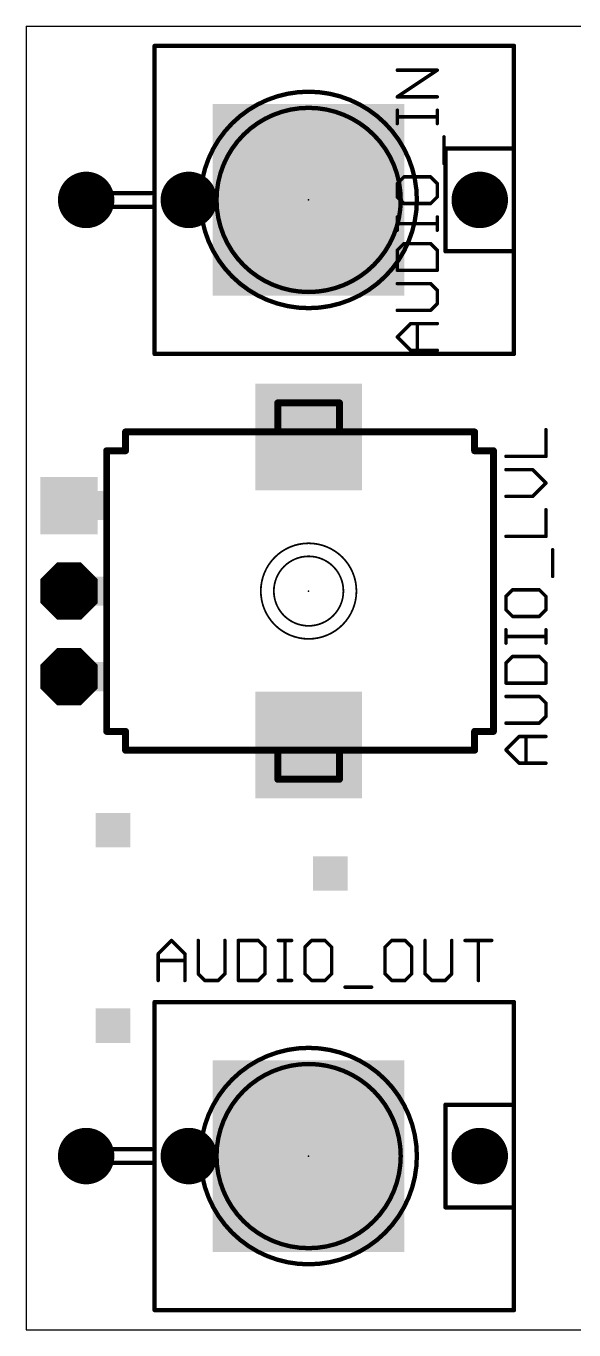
# Model space of a CAD drawing. Extents: x 0 to 103, y 0 to 38.
# Drawn here: x 0 to 16.01, y 0 to 38.1 of the extents above; entities that cross this region are included whole.
import ezdxf

# ---------------------------------------------------------------- set-up
doc = ezdxf.new("R2010")
doc.units = 0
for name, color, linetype in [('17', 110, 'CONTINUOUS'), ('18', 110, 'CONTINUOUS'), ('20', 53, 'CONTINUOUS'), ('21', 253, 'CONTINUOUS'), ('23', 53, 'CONTINUOUS'), ('25', 253, 'CONTINUOUS'), ('41', 12, 'CONTINUOUS'), ('51', 253, 'CONTINUOUS')]:
    doc.layers.add(name, color=color, linetype=linetype)

# ---------------------------------------------------------------- blocks, each defined once
blk = doc.blocks.new('RECT')
blk.add_solid([(-0.5, -0.5), (0.5, -0.5), (-0.5, 0.5), (0.5, 0.5)])
blk = doc.blocks.new('ROUNDP')
at = {"const_width": 0.5}
blk.add_lwpolyline([(0, -0.25, 1), (0, 0.25, 1), (0, -0.25)], format="xyb", dxfattribs=at)
blk = doc.blocks.new('SQUAREP')
blk.add_solid([(-0.5, -0.5), (0.5, -0.5), (-0.5, 0.5), (0.5, 0.5)])
blk = doc.blocks.new('OCTAGONP')
at = {"const_width": 0.5}
blk.add_lwpolyline([(-0.25, -0.1036), (-0.25, 0.1036), (-0.1036, 0.25), (0.1036, 0.25), (0.25, 0.1036), (0.25, -0.1036), (0.1036, -0.25), (-0.1036, -0.25), (-0.25, -0.1036), (-0.25, 0.1036)], dxfattribs=at)
blk = doc.blocks.new('SQUAREV')
blk.add_solid([(-0.5, -0.5), (0.5, -0.5), (-0.5, 0.5), (0.5, 0.5)])

msp = doc.modelspace()

# ---------------------------------------------------------------- linework, layer by layer
at = {"layer": '20'}
for p, q in [((0, 38.1), (99.06, 38.1)), ((0, 38.1), (0, 0)), ((0, 0), (99.06, 0))]:
    msp.add_line(p, q, dxfattribs=at)
at = {"layer": '21'}
for points, const_width in [([(3.755, 37.5518, 1), (3.755, 37.4883)], 0.0635), ([(3.7868, 37.52, 1), (3.7233, 37.52)], 0.0635), ([(14.2868, 37.52, 1), (14.2233, 37.52)], 0.0635), ([(14.255, 37.4883, 1), (14.255, 37.5518)], 0.0635), ([(10.8448, 36.837, 1), (10.8448, 36.7862)], 0.0508), ([(12.0283, 36.7904, 1), (12.0001, 36.8327)], 0.0508), ([(12.0142, 36.7862, 1), (12.0142, 36.837)], 0.0508), ([(8.255, 29.8577, 1), (8.255, 36.1823, 1), (8.255, 29.8577)], 0.127), ([(10.8448, 36.0574, 1), (10.8448, 36.0066)], 0.0508), ([(10.8307, 36.0531, 1), (10.8589, 36.0108)], 0.0508), ([(12.0142, 36.0066, 1), (12.0142, 36.0574)], 0.0508), ([(8.255, 30.3293, 1), (8.255, 35.7107, 1), (8.255, 30.3293)], 0.127), ([(10.8702, 35.6422, 1), (10.8194, 35.6422)], 0.0508), ([(10.8448, 35.4727, 1), (10.8448, 35.4219)], 0.0508), ([(12.0396, 35.6422, 1), (11.9888, 35.6422)], 0.0508), ([(12.0142, 35.4219, 1), (12.0142, 35.4727)], 0.0508), ([(10.8194, 35.2524, 1), (10.8702, 35.2524)], 0.0508), ([(11.9888, 35.2524, 1), (12.0396, 35.2524)], 0.0508), ([(12.2345, 34.8626, 1), (12.1837, 34.8626)], 0.0508), ([(12.255, 34.5518, 1), (12.255, 34.4883)], 0.0635), ([(12.2868, 34.52, 1), (12.2233, 34.52)], 0.0635), ([(14.2868, 34.52, 1), (14.2233, 34.52)], 0.0635), ([(14.2233, 34.52, 1), (14.2868, 34.52)], 0.0635), ([(14.255, 34.4883, 1), (14.255, 34.5518)], 0.0635), ([(12.1837, 34.083, 1), (12.2345, 34.083)], 0.0508), ([(10.8702, 33.4983, 1), (10.8194, 33.4983)], 0.0508), ([(10.8268, 33.5162, 1), (10.8628, 33.4803)], 0.0508), ([(11.0397, 33.7186, 1), (11.0397, 33.6678)], 0.0508), ([(11.0577, 33.6752, 1), (11.0217, 33.7111)], 0.0508), ([(11.8373, 33.7111, 1), (11.8013, 33.6752)], 0.0508), ([(11.8193, 33.6678, 1), (11.8193, 33.7186)], 0.0508), ([(12.0396, 33.4983, 1), (11.9888, 33.4983)], 0.0508), ([(11.9962, 33.4803, 1), (12.0322, 33.5162)], 0.0508), ([(1.555, 33.2518, 1), (1.555, 33.1882)], 0.0635), ([(1.5868, 33.22, 1), (1.5233, 33.22)], 0.0635), ([(3.655, 33.1882, 1), (3.655, 33.2518)], 0.0635), ([(10.8628, 33.1264, 1), (10.8268, 33.0905)], 0.0508), ([(12.0322, 33.0905, 1), (11.9962, 33.1264)], 0.0508), ([(1.555, 32.8518, 1), (1.555, 32.7882)], 0.0635), ([(1.5233, 32.82, 1), (1.5868, 32.82)], 0.0635), ([(3.7868, 32.82, 1), (3.7233, 32.82)], 0.0635), ([(3.7233, 32.82, 1), (3.7868, 32.82)], 0.0635), ([(3.755, 32.7882, 1), (3.755, 32.8518)], 0.0635), ([(10.8194, 33.1085, 1), (10.8702, 33.1085)], 0.0508), ([(11.0397, 32.939, 1), (11.0397, 32.8882)], 0.0508), ([(11.0217, 32.8956, 1), (11.0577, 32.9315)], 0.0508), ([(11.8013, 32.9315, 1), (11.8373, 32.8956)], 0.0508), ([(11.8193, 32.8882, 1), (11.8193, 32.939)], 0.0508), ([(11.9888, 33.1085, 1), (12.0396, 33.1085)], 0.0508), ([(10.8702, 32.5238, 1), (10.8194, 32.5238)], 0.0508), ([(12.0396, 32.5238, 1), (11.9888, 32.5238)], 0.0508), ([(10.8448, 32.3543, 1), (10.8448, 32.3035)], 0.0508), ([(10.8194, 32.134, 1), (10.8702, 32.134)], 0.0508), ([(11.9888, 32.134, 1), (12.0396, 32.134)], 0.0508), ([(12.0142, 32.3035, 1), (12.0142, 32.3543)], 0.0508), ([(11.0397, 31.7696, 1), (11.0397, 31.7188)], 0.0508), ([(11.0577, 31.7262, 1), (11.0217, 31.7622)], 0.0508), ([(11.8373, 31.7622, 1), (11.8013, 31.7262)], 0.0508), ([(11.8193, 31.7188, 1), (11.8193, 31.7696)], 0.0508), ([(10.8268, 31.5673, 1), (10.8628, 31.5313)], 0.0508), ([(10.8702, 31.5493, 1), (10.8194, 31.5493)], 0.0508), ([(12.0396, 31.5493, 1), (11.9888, 31.5493)], 0.0508), ([(11.9962, 31.5313, 1), (12.0322, 31.5673)], 0.0508), ([(12.255, 31.5518, 1), (12.255, 31.4883)], 0.0635), ([(12.2233, 31.52, 1), (12.2868, 31.52)], 0.0635), ([(14.2868, 31.52, 1), (14.2233, 31.52)], 0.0635), ([(14.2233, 31.52, 1), (14.2868, 31.52)], 0.0635), ([(14.255, 31.4883, 1), (14.255, 31.5518)], 0.0635), ([(10.8448, 30.99, 1), (10.8448, 30.9392)], 0.0508), ([(10.8194, 30.9646, 1), (10.8702, 30.9646)], 0.0508), ([(11.9888, 30.9646, 1), (12.0396, 30.9646)], 0.0508), ([(12.0142, 30.9392, 1), (12.0142, 30.99)], 0.0508), ([(10.8448, 30.6002, 1), (10.8448, 30.5494)], 0.0508), ([(11.8373, 30.5928, 1), (11.8013, 30.5568)], 0.0508), ([(11.8193, 30.5494, 1), (11.8193, 30.6002)], 0.0508), ([(12.0396, 30.3799, 1), (11.9888, 30.3799)], 0.0508), ([(11.9962, 30.3619, 1), (12.0322, 30.3979)], 0.0508), ([(10.8448, 29.8206, 1), (10.8448, 29.7698)], 0.0508), ([(11.8013, 29.8132, 1), (11.8373, 29.7772)], 0.0508), ([(11.8193, 29.7698, 1), (11.8193, 29.8206)], 0.0508), ([(11.9888, 29.9901, 1), (12.0396, 29.9901)], 0.0508), ([(12.0322, 29.9721, 1), (11.9962, 30.0081)], 0.0508), ([(11.2346, 29.4308, 1), (11.2346, 29.38)], 0.0508), ([(11.2526, 29.3874, 1), (11.2166, 29.4234)], 0.0508), ([(11.4549, 29.4054, 1), (11.4041, 29.4054)], 0.0508), ([(12.0142, 29.38, 1), (12.0142, 29.4308)], 0.0508), ([(10.8628, 29.0336, 1), (10.8268, 28.9976)], 0.0508), ([(10.8268, 29.0336, 1), (10.8628, 28.9976)], 0.0508), ([(3.755, 28.5518, 1), (3.755, 28.4883)], 0.0635), ([(11.2346, 28.6512, 1), (11.2346, 28.6004)], 0.0508), ([(11.2166, 28.6078, 1), (11.2526, 28.6438)], 0.0508), ([(11.4041, 28.6258, 1), (11.4549, 28.6258)], 0.0508), ([(12.0142, 28.6004, 1), (12.0142, 28.6512)], 0.0508), ([(14.255, 28.4883, 1), (14.255, 28.5518)], 0.0635), ([(3.7233, 28.52, 1), (3.7868, 28.52)], 0.0635), ([(14.2233, 28.52, 1), (14.2868, 28.52)], 0.0635), ([(2.9558, 26.24, 1), (2.8542, 26.24)], 0.1016), ([(2.905, 26.2908, 1), (2.905, 26.1892)], 0.1016), ([(6.105, 26.1892, 1), (6.105, 26.2908)], 0.1016), ([(10.905, 26.2908, 1), (10.905, 26.1892)], 0.1016), ([(13.1558, 26.24, 1), (13.0542, 26.24)], 0.1016), ([(13.105, 26.1892, 1), (13.105, 26.2908)], 0.1016), ([(2.4058, 25.69, 1), (2.3042, 25.69)], 0.1016), ([(2.355, 25.7408, 1), (2.355, 25.6392)], 0.1016), ([(2.8542, 25.69, 1), (2.9558, 25.69)], 0.1016), ([(2.905, 25.6392, 1), (2.905, 25.7408)], 0.1016), ([(13.105, 25.7408, 1), (13.105, 25.6392)], 0.1016), ([(13.0542, 25.69, 1), (13.1558, 25.69)], 0.1016), ([(13.7058, 25.69, 1), (13.6042, 25.69)], 0.1016), ([(13.655, 25.6392, 1), (13.655, 25.7408)], 0.1016), ([(8.255, 20.193, 1), (8.255, 22.987, 1), (8.255, 20.193)], 0.0508), ([(8.255, 20.574, 1), (8.255, 22.606, 1), (8.255, 20.574)], 0.0508), ([(2.355, 17.5408, 1), (2.355, 17.4392)], 0.1016), ([(2.3042, 17.49, 1), (2.4058, 17.49)], 0.1016), ([(2.9558, 17.49, 1), (2.8542, 17.49)], 0.1016), ([(2.905, 17.4392, 1), (2.905, 17.5408)], 0.1016), ([(13.105, 17.5408, 1), (13.105, 17.4392)], 0.1016), ([(13.1558, 17.49, 1), (13.0542, 17.49)], 0.1016), ([(13.6042, 17.49, 1), (13.7058, 17.49)], 0.1016), ([(13.655, 17.4392, 1), (13.655, 17.5408)], 0.1016), ([(2.905, 16.9908, 1), (2.905, 16.8892)], 0.1016), ([(2.8542, 16.94, 1), (2.9558, 16.94)], 0.1016), ([(6.105, 16.8892, 1), (6.105, 16.9908)], 0.1016), ([(10.905, 16.9908, 1), (10.905, 16.8892)], 0.1016), ([(13.0542, 16.94, 1), (13.1558, 16.94)], 0.1016), ([(13.105, 16.8892, 1), (13.105, 16.9908)], 0.1016), ([(4.2686, 11.3982, 1), (4.2326, 11.3622)], 0.0508), ([(4.2686, 11.3622, 1), (4.2326, 11.3982)], 0.0508), ([(5.0556, 11.3802, 1), (5.0048, 11.3802)], 0.0508), ([(5.8352, 11.3802, 1), (5.7844, 11.3802)], 0.0508), ([(6.225, 11.3802, 1), (6.1742, 11.3802)], 0.0508), ([(6.1996, 11.4056, 1), (6.1996, 11.3548)], 0.0508), ([(6.8023, 11.3982, 1), (6.7663, 11.3622)], 0.0508), ([(6.7843, 11.3548, 1), (6.7843, 11.4056)], 0.0508), ([(7.369, 11.4056, 1), (7.369, 11.3548)], 0.0508), ([(7.5893, 11.3802, 1), (7.5385, 11.3802)], 0.0508), ([(7.7588, 11.3548, 1), (7.7588, 11.4056)], 0.0508), ([(8.3435, 11.4056, 1), (8.3435, 11.3548)], 0.0508), ([(8.3614, 11.3622, 1), (8.3255, 11.3982)], 0.0508), ([(8.7512, 11.3982, 1), (8.7153, 11.3622)], 0.0508), ([(8.7333, 11.3548, 1), (8.7333, 11.4056)], 0.0508), ([(10.6823, 11.4056, 1), (10.6823, 11.3548)], 0.0508), ([(10.7002, 11.3622, 1), (10.6643, 11.3982)], 0.0508), ([(11.09, 11.3982, 1), (11.0541, 11.3622)], 0.0508), ([(11.0721, 11.3548, 1), (11.0721, 11.4056)], 0.0508), ([(11.6822, 11.3802, 1), (11.6314, 11.3802)], 0.0508), ([(12.4618, 11.3802, 1), (12.411, 11.3802)], 0.0508), ([(12.8262, 11.4056, 1), (12.8262, 11.3548)], 0.0508), ([(13.2414, 11.3802, 1), (13.1906, 11.3802)], 0.0508), ([(13.6058, 11.3548, 1), (13.6058, 11.4056)], 0.0508), ([(7.0046, 11.1853, 1), (6.9538, 11.1853)], 0.0508), ([(6.9612, 11.1673, 1), (6.9972, 11.2033)], 0.0508), ([(8.1306, 11.2033, 1), (8.1665, 11.1673)], 0.0508), ([(8.174, 11.1853, 1), (8.1232, 11.1853)], 0.0508), ([(8.9536, 11.1853, 1), (8.9028, 11.1853)], 0.0508), ([(8.9102, 11.1673, 1), (8.9461, 11.2033)], 0.0508), ([(10.4694, 11.2033, 1), (10.5053, 11.1673)], 0.0508), ([(10.5128, 11.1853, 1), (10.462, 11.1853)], 0.0508), ([(11.2924, 11.1853, 1), (11.2416, 11.1853)], 0.0508), ([(11.249, 11.1673, 1), (11.2849, 11.2033)], 0.0508), ([(3.8428, 11.0084, 1), (3.8788, 10.9724)], 0.0508), ([(3.8862, 10.9904, 1), (3.8354, 10.9904)], 0.0508), ([(3.8608, 10.8209, 1), (3.8608, 10.7701)], 0.0508), ([(4.6658, 10.9904, 1), (4.615, 10.9904)], 0.0508), ([(4.6224, 10.9724, 1), (4.6584, 11.0084)], 0.0508), ([(4.6404, 10.7701, 1), (4.6404, 10.8209)], 0.0508), ([(5.0482, 10.4237, 1), (5.0122, 10.3877)], 0.0508), ([(5.0048, 10.4057, 1), (5.0556, 10.4057)], 0.0508), ([(5.7844, 10.4057, 1), (5.8352, 10.4057)], 0.0508), ([(5.8278, 10.3877, 1), (5.7918, 10.4237)], 0.0508), ([(6.9538, 10.4057, 1), (7.0046, 10.4057)], 0.0508), ([(6.9972, 10.3877, 1), (6.9612, 10.4237)], 0.0508), ([(8.1665, 10.4237, 1), (8.1306, 10.3877)], 0.0508), ([(8.1232, 10.4057, 1), (8.174, 10.4057)], 0.0508), ([(8.9028, 10.4057, 1), (8.9536, 10.4057)], 0.0508), ([(8.9461, 10.3877, 1), (8.9102, 10.4237)], 0.0508), ([(10.5053, 10.4237, 1), (10.4694, 10.3877)], 0.0508), ([(10.462, 10.4057, 1), (10.5128, 10.4057)], 0.0508), ([(11.2416, 10.4057, 1), (11.2924, 10.4057)], 0.0508), ([(11.2849, 10.3877, 1), (11.249, 10.4237)], 0.0508), ([(11.6747, 10.4237, 1), (11.6388, 10.3877)], 0.0508), ([(11.6314, 10.4057, 1), (11.6822, 10.4057)], 0.0508), ([(12.411, 10.4057, 1), (12.4618, 10.4057)], 0.0508), ([(12.4543, 10.3877, 1), (12.4184, 10.4237)], 0.0508), ([(3.8354, 10.2108, 1), (3.8862, 10.2108)], 0.0508), ([(4.615, 10.2108, 1), (4.6658, 10.2108)], 0.0508), ([(5.2251, 10.2362, 1), (5.2251, 10.1854)], 0.0508), ([(5.2071, 10.1928, 1), (5.2431, 10.2288)], 0.0508), ([(5.5969, 10.2288, 1), (5.6329, 10.1928)], 0.0508), ([(5.6149, 10.1854, 1), (5.6149, 10.2362)], 0.0508), ([(6.1996, 10.2362, 1), (6.1996, 10.1854)], 0.0508), ([(6.1742, 10.2108, 1), (6.225, 10.2108)], 0.0508), ([(6.7663, 10.2288, 1), (6.8023, 10.1928)], 0.0508), ([(6.7843, 10.1854, 1), (6.7843, 10.2362)], 0.0508), ([(7.369, 10.2362, 1), (7.369, 10.1854)], 0.0508), ([(7.5385, 10.2108, 1), (7.5893, 10.2108)], 0.0508), ([(7.7588, 10.1854, 1), (7.7588, 10.2362)], 0.0508), ([(8.3435, 10.2362, 1), (8.3435, 10.1854)], 0.0508), ([(8.3255, 10.1928, 1), (8.3614, 10.2288)], 0.0508), ([(8.7153, 10.2288, 1), (8.7512, 10.1928)], 0.0508), ([(8.7333, 10.1854, 1), (8.7333, 10.2362)], 0.0508), ([(9.318, 10.0413, 1), (9.318, 9.9905)], 0.0508), ([(10.0976, 9.9905, 1), (10.0976, 10.0413)], 0.0508), ([(10.6823, 10.2362, 1), (10.6823, 10.1854)], 0.0508), ([(10.6643, 10.1928, 1), (10.7002, 10.2288)], 0.0508), ([(11.0541, 10.2288, 1), (11.09, 10.1928)], 0.0508), ([(11.0721, 10.1854, 1), (11.0721, 10.2362)], 0.0508), ([(11.8517, 10.2362, 1), (11.8517, 10.1854)], 0.0508), ([(11.8337, 10.1928, 1), (11.8696, 10.2288)], 0.0508), ([(12.2235, 10.2288, 1), (12.2594, 10.1928)], 0.0508), ([(12.2415, 10.1854, 1), (12.2415, 10.2362)], 0.0508), ([(13.1906, 10.2108, 1), (13.2414, 10.2108)], 0.0508), ([(3.755, 9.6118, 1), (3.755, 9.5482)], 0.0635), ([(3.7868, 9.58, 1), (3.7233, 9.58)], 0.0635), ([(14.2868, 9.58, 1), (14.2233, 9.58)], 0.0635), ([(14.255, 9.5482, 1), (14.255, 9.6118)], 0.0635), ([(8.255, 1.9177, 1), (8.255, 8.2423, 1), (8.255, 1.9177)], 0.127), ([(8.255, 2.3893, 1), (8.255, 7.7707, 1), (8.255, 2.3893)], 0.127), ([(12.2868, 6.58, 1), (12.2233, 6.58)], 0.0635), ([(12.255, 6.6117, 1), (12.255, 6.5483)], 0.0635), ([(14.2868, 6.58, 1), (14.2233, 6.58)], 0.0635), ([(14.2233, 6.58, 1), (14.2868, 6.58)], 0.0635), ([(14.255, 6.5483, 1), (14.255, 6.6117)], 0.0635), ([(1.5868, 5.28, 1), (1.5233, 5.28)], 0.0635), ([(1.555, 5.3117, 1), (1.555, 5.2483)], 0.0635), ([(3.655, 5.2483, 1), (3.655, 5.3117)], 0.0635), ([(1.555, 4.9117, 1), (1.555, 4.8483)], 0.0635), ([(1.5233, 4.88, 1), (1.5868, 4.88)], 0.0635), ([(3.7868, 4.88, 1), (3.7233, 4.88)], 0.0635), ([(3.7233, 4.88, 1), (3.7868, 4.88)], 0.0635), ([(3.755, 4.8483, 1), (3.755, 4.9117)], 0.0635), ([(12.255, 3.6118, 1), (12.255, 3.5482)], 0.0635), ([(12.2233, 3.58, 1), (12.2868, 3.58)], 0.0635), ([(14.2868, 3.58, 1), (14.2233, 3.58)], 0.0635), ([(14.2233, 3.58, 1), (14.2868, 3.58)], 0.0635), ([(14.255, 3.5482, 1), (14.255, 3.6118)], 0.0635), ([(3.755, 0.6118, 1), (3.755, 0.5483)], 0.0635), ([(3.7233, 0.58, 1), (3.7868, 0.58)], 0.0635), ([(14.2233, 0.58, 1), (14.2868, 0.58)], 0.0635), ([(14.255, 0.5483, 1), (14.255, 0.6118)], 0.0635)]:
    msp.add_lwpolyline(points, format="xyb", dxfattribs=dict(at, const_width=const_width))
for points, const_width in [([(14.255, 37.52), (3.755, 37.52)], 0.127), ([(3.755, 37.52), (3.755, 32.82)], 0.127), ([(14.255, 37.52), (14.255, 34.52)], 0.127), ([(10.8448, 36.032), (12.0142, 36.8116)], 0.1016), ([(12.0142, 36.8116), (10.8448, 36.8116)], 0.1016), ([(12.0142, 36.032), (10.8448, 36.032)], 0.1016), ([(10.8448, 35.2524), (10.8448, 35.6422)], 0.1016), ([(12.0142, 35.4473), (10.8448, 35.4473)], 0.1016), ([(12.0142, 35.2524), (12.0142, 35.6422)], 0.1016), ([(12.2091, 34.083), (12.2091, 34.8626)], 0.1016), ([(14.255, 34.52), (12.255, 34.52)], 0.127), ([(12.255, 34.52), (12.255, 31.52)], 0.127), ([(14.255, 34.52), (14.255, 31.52)], 0.127), ([(11.0397, 33.6932), (10.8448, 33.4983)], 0.1016), ([(10.8448, 33.4983), (10.8448, 33.1085)], 0.1016), ([(11.8193, 33.6932), (11.0397, 33.6932)], 0.1016), ([(12.0142, 33.4983), (11.8193, 33.6932)], 0.1016), ([(12.0142, 33.1085), (12.0142, 33.4983)], 0.1016), ([(3.655, 33.22), (1.555, 33.22)], 0.127), ([(1.555, 33.22), (1.555, 32.82)], 0.127), ([(10.8448, 33.1085), (11.0397, 32.9136)], 0.1016), ([(11.8193, 32.9136), (12.0142, 33.1085)], 0.1016), ([(1.555, 32.82), (3.755, 32.82)], 0.127), ([(3.755, 32.82), (3.755, 28.52)], 0.127), ([(11.0397, 32.9136), (11.8193, 32.9136)], 0.1016), ([(10.8448, 32.134), (10.8448, 32.5238)], 0.1016), ([(12.0142, 32.134), (12.0142, 32.5238)], 0.1016), ([(12.0142, 32.3289), (10.8448, 32.3289)], 0.1016), ([(11.0397, 31.7442), (10.8448, 31.5493)], 0.1016), ([(11.8193, 31.7442), (11.0397, 31.7442)], 0.1016), ([(12.0142, 31.5493), (11.8193, 31.7442)], 0.1016), ([(10.8448, 31.5493), (10.8448, 30.9646)], 0.1016), ([(12.0142, 30.9646), (12.0142, 31.5493)], 0.1016), ([(12.255, 31.52), (14.255, 31.52)], 0.127), ([(14.255, 31.52), (14.255, 28.52)], 0.127), ([(10.8448, 30.9646), (12.0142, 30.9646)], 0.1016), ([(11.8193, 30.5748), (10.8448, 30.5748)], 0.1016), ([(12.0142, 30.3799), (11.8193, 30.5748)], 0.1016), ([(12.0142, 29.9901), (12.0142, 30.3799)], 0.1016), ([(10.8448, 29.7952), (11.8193, 29.7952)], 0.1016), ([(11.8193, 29.7952), (12.0142, 29.9901)], 0.1016), ([(10.8448, 29.0156), (11.2346, 29.4054)], 0.1016), ([(11.2346, 29.4054), (12.0142, 29.4054)], 0.1016), ([(11.4295, 28.6258), (11.4295, 29.4054)], 0.1016), ([(11.2346, 28.6258), (10.8448, 29.0156)], 0.1016), ([(3.755, 28.52), (14.255, 28.52)], 0.127), ([(12.0142, 28.6258), (11.2346, 28.6258)], 0.1016), ([(2.905, 26.24), (2.905, 25.69)], 0.2032), ([(2.905, 26.24), (6.105, 26.24)], 0.2032), ([(10.905, 26.24), (13.105, 26.24)], 0.2032), ([(13.105, 25.69), (13.105, 26.24)], 0.2032), ([(2.355, 17.49), (2.355, 25.69)], 0.2032), ([(2.905, 25.69), (2.355, 25.69)], 0.2032), ([(13.655, 25.69), (13.105, 25.69)], 0.2032), ([(13.655, 25.69), (13.655, 17.49)], 0.2032), ([(2.355, 17.49), (2.905, 17.49)], 0.2032), ([(2.905, 17.49), (2.905, 16.94)], 0.2032), ([(13.105, 17.49), (13.655, 17.49)], 0.2032), ([(13.105, 16.94), (13.105, 17.49)], 0.2032), ([(6.105, 16.94), (2.905, 16.94)], 0.2032), ([(13.105, 16.94), (10.905, 16.94)], 0.2032), ([(3.8608, 10.9904), (4.2506, 11.3802)], 0.1016), ([(4.2506, 11.3802), (4.6404, 10.9904)], 0.1016), ([(5.0302, 11.3802), (5.0302, 10.4057)], 0.1016), ([(5.8098, 10.4057), (5.8098, 11.3802)], 0.1016), ([(6.1996, 11.3802), (6.1996, 10.2108)], 0.1016), ([(6.7843, 11.3802), (6.1996, 11.3802)], 0.1016), ([(6.9792, 11.1853), (6.7843, 11.3802)], 0.1016), ([(7.369, 11.3802), (7.7588, 11.3802)], 0.1016), ([(7.5639, 10.2108), (7.5639, 11.3802)], 0.1016), ([(8.3435, 11.3802), (8.1486, 11.1853)], 0.1016), ([(8.7333, 11.3802), (8.3435, 11.3802)], 0.1016), ([(8.9282, 11.1853), (8.7333, 11.3802)], 0.1016), ([(10.6823, 11.3802), (10.4874, 11.1853)], 0.1016), ([(11.0721, 11.3802), (10.6823, 11.3802)], 0.1016), ([(11.267, 11.1853), (11.0721, 11.3802)], 0.1016), ([(11.6568, 11.3802), (11.6568, 10.4057)], 0.1016), ([(12.4364, 10.4057), (12.4364, 11.3802)], 0.1016), ([(12.8262, 11.3802), (13.6058, 11.3802)], 0.1016), ([(13.216, 10.2108), (13.216, 11.3802)], 0.1016), ([(6.9792, 10.4057), (6.9792, 11.1853)], 0.1016), ([(8.1486, 11.1853), (8.1486, 10.4057)], 0.1016), ([(8.9282, 10.4057), (8.9282, 11.1853)], 0.1016), ([(10.4874, 11.1853), (10.4874, 10.4057)], 0.1016), ([(11.267, 10.4057), (11.267, 11.1853)], 0.1016), ([(3.8608, 10.2108), (3.8608, 10.9904)], 0.1016), ([(3.8608, 10.7955), (4.6404, 10.7955)], 0.1016), ([(4.6404, 10.9904), (4.6404, 10.2108)], 0.1016), ([(5.0302, 10.4057), (5.2251, 10.2108)], 0.1016), ([(5.6149, 10.2108), (5.8098, 10.4057)], 0.1016), ([(6.7843, 10.2108), (6.9792, 10.4057)], 0.1016), ([(8.1486, 10.4057), (8.3435, 10.2108)], 0.1016), ([(8.7333, 10.2108), (8.9282, 10.4057)], 0.1016), ([(10.4874, 10.4057), (10.6823, 10.2108)], 0.1016), ([(11.0721, 10.2108), (11.267, 10.4057)], 0.1016), ([(11.6568, 10.4057), (11.8517, 10.2108)], 0.1016), ([(12.2415, 10.2108), (12.4364, 10.4057)], 0.1016), ([(5.2251, 10.2108), (5.6149, 10.2108)], 0.1016), ([(6.1996, 10.2108), (6.7843, 10.2108)], 0.1016), ([(7.369, 10.2108), (7.7588, 10.2108)], 0.1016), ([(8.3435, 10.2108), (8.7333, 10.2108)], 0.1016), ([(9.318, 10.0159), (10.0976, 10.0159)], 0.1016), ([(10.6823, 10.2108), (11.0721, 10.2108)], 0.1016), ([(11.8517, 10.2108), (12.2415, 10.2108)], 0.1016), ([(14.255, 9.58), (3.755, 9.58)], 0.127), ([(3.755, 9.58), (3.755, 4.88)], 0.127), ([(14.255, 9.58), (14.255, 6.58)], 0.127), ([(14.255, 6.58), (12.255, 6.58)], 0.127), ([(12.255, 6.58), (12.255, 3.58)], 0.127), ([(14.255, 6.58), (14.255, 3.58)], 0.127), ([(3.655, 5.28), (1.555, 5.28)], 0.127), ([(1.555, 5.28), (1.555, 4.88)], 0.127), ([(1.555, 4.88), (3.755, 4.88)], 0.127), ([(3.755, 4.88), (3.755, 0.58)], 0.127), ([(12.255, 3.58), (14.255, 3.58)], 0.127), ([(14.255, 3.58), (14.255, 0.58)], 0.127), ([(3.755, 0.58), (14.255, 0.58)], 0.127)]:
    msp.add_lwpolyline(points, dxfattribs=dict(at, const_width=const_width))
at = {"layer": '23'}
for p in [(8.255, 33.02), (8.255, 21.59), (8.255, 5.08)]:
    msp.add_point(p, dxfattribs=at)
at = {"layer": '25', "const_width": 0.1016}
for points in [[(15.1892, 25.5262), (15.1892, 26.3058)], [(14.0198, 25.5262), (15.1892, 25.5262)], [(14.7994, 25.1364), (14.0198, 25.1364)], [(15.1892, 24.7466), (14.7994, 25.1364)], [(14.7994, 24.3568), (15.1892, 24.7466)], [(14.0198, 24.3568), (14.7994, 24.3568)], [(15.1892, 23.1874), (15.1892, 23.967)], [(14.0198, 23.1874), (15.1892, 23.1874)], [(15.3841, 22.018), (15.3841, 22.7976)], [(14.2147, 21.6282), (14.0198, 21.4333)], [(14.0198, 21.4333), (14.0198, 21.0435)], [(14.9943, 21.6282), (14.2147, 21.6282)], [(15.1892, 21.4333), (14.9943, 21.6282)], [(15.1892, 21.0435), (15.1892, 21.4333)], [(14.0198, 21.0435), (14.2147, 20.8486)], [(14.9943, 20.8486), (15.1892, 21.0435)], [(14.2147, 20.8486), (14.9943, 20.8486)], [(14.0198, 20.069), (14.0198, 20.4588)], [(15.1892, 20.2639), (14.0198, 20.2639)], [(15.1892, 20.069), (15.1892, 20.4588)], [(14.2147, 19.6792), (14.0198, 19.4843)], [(14.0198, 19.4843), (14.0198, 18.8996)], [(14.9943, 19.6792), (14.2147, 19.6792)], [(15.1892, 19.4843), (14.9943, 19.6792)], [(15.1892, 18.8996), (15.1892, 19.4843)], [(14.0198, 18.8996), (15.1892, 18.8996)], [(14.9943, 18.5098), (14.0198, 18.5098)], [(15.1892, 18.3149), (14.9943, 18.5098)], [(15.1892, 17.9251), (15.1892, 18.3149)], [(14.9943, 17.7302), (15.1892, 17.9251)], [(14.0198, 17.7302), (14.9943, 17.7302)], [(14.0198, 16.9506), (14.4096, 17.3404)], [(14.4096, 17.3404), (15.1892, 17.3404)], [(14.6045, 16.5608), (14.6045, 17.3404)], [(14.4096, 16.5608), (14.0198, 16.9506)], [(15.1892, 16.5608), (14.4096, 16.5608)]]:
    msp.add_lwpolyline(points, dxfattribs=at)
at = {"layer": '25', "const_width": 0.0508}
for points in [[(15.2146, 26.3058, 1), (15.1638, 26.3058)], [(14.0198, 25.5516, 1), (14.0198, 25.5008)], [(15.1638, 25.5262, 1), (15.2146, 25.5262)], [(15.1892, 25.5008, 1), (15.1892, 25.5516)], [(14.0198, 25.1618, 1), (14.0198, 25.111)], [(14.8174, 25.1543, 1), (14.7814, 25.1184)], [(14.7994, 25.111, 1), (14.7994, 25.1618)], [(15.2072, 24.7286, 1), (15.1712, 24.7645)], [(15.1712, 24.7286, 1), (15.2072, 24.7645)], [(14.0198, 24.3822, 1), (14.0198, 24.3314)], [(14.7814, 24.3747, 1), (14.8174, 24.3388)], [(14.7994, 24.3314, 1), (14.7994, 24.3822)], [(15.2146, 23.967, 1), (15.1638, 23.967)], [(14.0198, 23.2128, 1), (14.0198, 23.162)], [(15.1638, 23.1874, 1), (15.2146, 23.1874)], [(15.1892, 23.162, 1), (15.1892, 23.2128)], [(15.4095, 22.7976, 1), (15.3587, 22.7976)], [(15.3587, 22.018, 1), (15.4095, 22.018)], [(14.0452, 21.4333, 1), (13.9944, 21.4333)], [(14.0018, 21.4512, 1), (14.0378, 21.4153)], [(14.2147, 21.6536, 1), (14.2147, 21.6028)], [(14.2327, 21.6102, 1), (14.1967, 21.6461)], [(15.0123, 21.6461, 1), (14.9763, 21.6102)], [(14.9943, 21.6028, 1), (14.9943, 21.6536)], [(15.2146, 21.4333, 1), (15.1638, 21.4333)], [(15.1712, 21.4153, 1), (15.2072, 21.4512)], [(14.0378, 21.0614, 1), (14.0018, 21.0255)], [(13.9944, 21.0435, 1), (14.0452, 21.0435)], [(15.1638, 21.0435, 1), (15.2146, 21.0435)], [(15.2072, 21.0255, 1), (15.1712, 21.0614)], [(14.2147, 20.874, 1), (14.2147, 20.8232)], [(14.1967, 20.8306, 1), (14.2327, 20.8665)], [(14.9763, 20.8665, 1), (15.0123, 20.8306)], [(14.9943, 20.8232, 1), (14.9943, 20.874)], [(14.0452, 20.4588, 1), (13.9944, 20.4588)], [(14.0198, 20.2893, 1), (14.0198, 20.2385)], [(15.2146, 20.4588, 1), (15.1638, 20.4588)], [(15.1892, 20.2385, 1), (15.1892, 20.2893)], [(13.9944, 20.069, 1), (14.0452, 20.069)], [(15.1638, 20.069, 1), (15.2146, 20.069)], [(14.0018, 19.5023, 1), (14.0378, 19.4663)], [(14.0452, 19.4843, 1), (13.9944, 19.4843)], [(14.2147, 19.7046, 1), (14.2147, 19.6538)], [(14.2327, 19.6612, 1), (14.1967, 19.6972)], [(15.0123, 19.6972, 1), (14.9763, 19.6612)], [(14.9943, 19.6538, 1), (14.9943, 19.7046)], [(15.2146, 19.4843, 1), (15.1638, 19.4843)], [(15.1712, 19.4663, 1), (15.2072, 19.5023)], [(14.0198, 18.925, 1), (14.0198, 18.8742)], [(13.9944, 18.8996, 1), (14.0452, 18.8996)], [(15.1638, 18.8996, 1), (15.2146, 18.8996)], [(15.1892, 18.8742, 1), (15.1892, 18.925)], [(14.0198, 18.5352, 1), (14.0198, 18.4844)], [(15.0123, 18.5278, 1), (14.9763, 18.4918)], [(14.9943, 18.4844, 1), (14.9943, 18.5352)], [(15.2146, 18.3149, 1), (15.1638, 18.3149)], [(15.1712, 18.2969, 1), (15.2072, 18.3329)], [(15.1638, 17.9251, 1), (15.2146, 17.9251)], [(15.2072, 17.9071, 1), (15.1712, 17.9431)], [(14.0198, 17.7556, 1), (14.0198, 17.7048)], [(14.9763, 17.7482, 1), (15.0123, 17.7122)], [(14.9943, 17.7048, 1), (14.9943, 17.7556)], [(14.4096, 17.3658, 1), (14.4096, 17.315)], [(14.4276, 17.3224, 1), (14.3916, 17.3584)], [(14.6299, 17.3404, 1), (14.5791, 17.3404)], [(15.1892, 17.315, 1), (15.1892, 17.3658)], [(14.0378, 16.9686, 1), (14.0018, 16.9326)], [(14.0018, 16.9686, 1), (14.0378, 16.9326)], [(14.4096, 16.5862, 1), (14.4096, 16.5354)], [(14.3916, 16.5428, 1), (14.4276, 16.5788)], [(14.5791, 16.5608, 1), (14.6299, 16.5608)], [(15.1892, 16.5354, 1), (15.1892, 16.5862)]]:
    msp.add_lwpolyline(points, format="xyb", dxfattribs=at)
at = {"layer": '51', "const_width": 0.2032}
for points in [[(9.155, 27.09), (7.355, 27.09)], [(7.355, 27.09), (7.355, 26.34)], [(9.155, 26.34), (9.155, 27.09)], [(2.905, 26.24), (13.105, 26.24)], [(13.105, 16.94), (2.905, 16.94)], [(7.355, 16.84), (7.355, 16.09)], [(9.155, 16.09), (9.155, 16.84)], [(7.355, 16.09), (9.155, 16.09)]]:
    msp.add_lwpolyline(points, dxfattribs=at)
at = {"layer": '51', "const_width": 0.1016}
for points in [[(7.355, 27.1408, 1), (7.355, 27.0392)], [(7.4058, 27.09, 1), (7.3042, 27.09)], [(9.2058, 27.09, 1), (9.1042, 27.09)], [(9.155, 27.0392, 1), (9.155, 27.1408)], [(2.905, 26.2908, 1), (2.905, 26.1892)], [(7.3042, 26.34, 1), (7.4058, 26.34)], [(9.1042, 26.34, 1), (9.2058, 26.34)], [(13.105, 26.1892, 1), (13.105, 26.2908)], [(2.905, 16.9908, 1), (2.905, 16.8892)], [(7.4058, 16.84, 1), (7.3042, 16.84)], [(9.2058, 16.84, 1), (9.1042, 16.84)], [(13.105, 16.8892, 1), (13.105, 16.9908)], [(7.355, 16.1408, 1), (7.355, 16.0392)], [(7.3042, 16.09, 1), (7.4058, 16.09)], [(9.1042, 16.09, 1), (9.2058, 16.09)], [(9.155, 16.0392, 1), (9.155, 16.1408)]]:
    msp.add_lwpolyline(points, format="xyb", dxfattribs=at)

# ---------------------------------------------------------------- block references
at = {"layer": '17'}
for name, p, xscale, yscale, rotation in [('ROUNDP', (1.755, 33.02), 1.65, 1.65, 270), ('ROUNDP', (1.755, 33.02), 1.65, 1.65, 270), ('ROUNDP', (4.755, 33.02), 1.65, 1.65, 270), ('ROUNDP', (4.755, 33.02), 1.65, 1.65, 270), ('ROUNDP', (13.255, 33.02), 1.65, 1.65, 270), ('ROUNDP', (13.255, 33.02), 1.65, 1.65, 270), ('SQUAREP', (8.255, 26.09), 3.116, 3.116, 180), ('SQUAREP', (8.255, 26.09), 3.116, 3.116, 180), ('SQUAREP', (1.255, 24.09), 1.6764, 1.6764, 180), ('SQUAREP', (1.255, 24.09), 1.6764, 1.6764, 180), ('OCTAGONP', (1.255, 21.59), 1.6764, 1.6764, 180), ('OCTAGONP', (1.255, 21.59), 1.6764, 1.6764, 180), ('OCTAGONP', (1.255, 19.09), 1.6764, 1.6764, 180), ('OCTAGONP', (1.255, 19.09), 1.6764, 1.6764, 180), ('SQUAREP', (8.255, 17.09), 3.116, 3.116, 180), ('SQUAREP', (8.255, 17.09), 3.116, 3.116, 180), ('ROUNDP', (1.755, 5.08), 1.65, 1.65, 270), ('ROUNDP', (1.755, 5.08), 1.65, 1.65, 270), ('ROUNDP', (4.755, 5.08), 1.65, 1.65, 270), ('ROUNDP', (4.755, 5.08), 1.65, 1.65, 270), ('ROUNDP', (13.255, 5.08), 1.65, 1.65, 270), ('ROUNDP', (13.255, 5.08), 1.65, 1.65, 270)]:
    msp.add_blockref(name, p, dxfattribs=dict(at, xscale=xscale, yscale=yscale, rotation=rotation))
at = {"layer": '18', "xscale": 1.0064, "yscale": 1.0064}
for p in [(2.54, 14.605), (2.54, 14.605), (8.89, 13.335), (8.89, 13.335), (2.54, 8.89), (2.54, 8.89)]:
    msp.add_blockref('SQUAREV', p, dxfattribs=at)
at = {"layer": '41', "xscale": 5.6, "yscale": 5.6, "rotation": 270}
for p in [(8.255, 33.02), (8.255, 5.08)]:
    msp.add_blockref('RECT', p, dxfattribs=at)
at = {"layer": '51', "xscale": 0.85, "yscale": 1.325, "rotation": 270}
for p in [(1.5925, 24.09), (1.5925, 21.59), (1.5925, 19.09)]:
    msp.add_blockref('RECT', p, dxfattribs=at)

doc.saveas('drawing.dxf')
